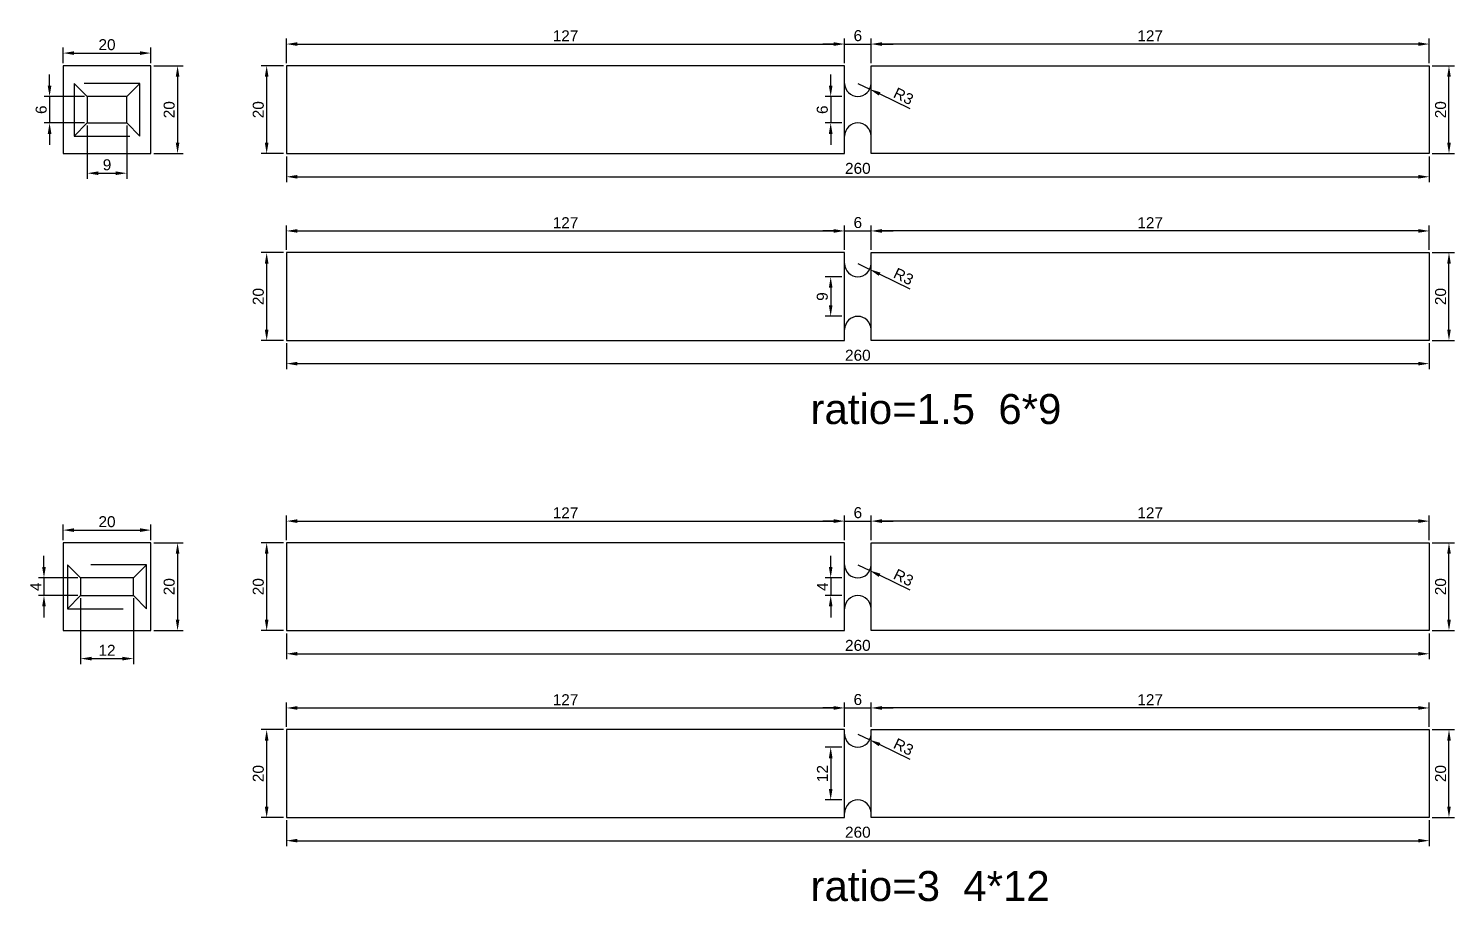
# Model space of a CAD drawing. Header units: millimetres. Extents: x 2230 to 5132, y 147 to 2048.
# Drawn here: x 3133.9 to 3458.3, y 176.5 to 375.2 of the extents above; entities that cross this region are included whole.
import ezdxf

# ---------------------------------------------------------------- set-up
doc = ezdxf.new("R2010")
doc.units = ezdxf.units.MM
doc.linetypes.add('DASHED', pattern=[19.05, 12.7, -6.35])
doc.styles.get("Standard").update_dxf_attribs({"font": 'arial.ttf'})
doc.dimstyles.new('ISO-25', dxfattribs={"dimtxt": 2.5, "dimasz": 2.5, "dimexe": 1.25, "dimexo": 0.625, "dimtad": 1, "dimtxsty": 'Standard', "dimcen": 2.5, "dimadec": 0, "dimazin": 0, "dimtfac": 1, "dimtmove": 0, "dimatfit": 3, "dimfxl": 1, "dimarcsym": 0})

# ---------------------------------------------------------------- blocks, each defined once
blk = doc.blocks.new('*D300')
at = {"color": 0, "lineweight": -2, "transparency": 16777216}
for p, q in [((3191.96, 366.67), (3186.85, 366.67)), ((3188.1, 349.17), (3188.1, 364.17)), ((3191.96, 346.67), (3186.85, 346.67))]:
    blk.add_line(p, q, dxfattribs=at)
at = {"color": 0, "transparency": 16777216}
for points in [[(3187.68, 364.17), (3188.52, 364.17), (3188.1, 366.67)], [(3187.68, 349.17), (3188.52, 349.17), (3188.1, 346.67)]]:
    blk.add_solid(points, dxfattribs=at)
at = {"layer": 'Defpoints', "color": 0, "transparency": 16777216}
for p in [(3188.1, 366.67), (3192.59, 366.67), (3192.59, 346.67)]:
    blk.add_point(p, dxfattribs=at)
at = {"color": 0, "transparency": 16777216, "insert": (3186.2, 356.67), "char_height": 2.5, "attachment_point": 5, "rotation": 90}
blk.add_mtext('20', dxfattribs=at)
blk = doc.blocks.new('*D301')
at = {"color": 0, "lineweight": -2, "transparency": 16777216}
for p, q in [((3316.41, 362.17), (3316.41, 364.67)), ((3318.96, 359.67), (3315.16, 359.67)), ((3316.41, 359.67), (3316.41, 353.67)), ((3318.96, 353.67), (3315.16, 353.67)), ((3316.41, 351.17), (3316.41, 348.67))]:
    blk.add_line(p, q, dxfattribs=at)
at = {"color": 0, "transparency": 16777216}
for points in [[(3316, 362.17), (3316.83, 362.17), (3316.41, 359.67)], [(3316, 351.17), (3316.83, 351.17), (3316.41, 353.67)]]:
    blk.add_solid(points, dxfattribs=at)
at = {"layer": 'Defpoints', "color": 0, "transparency": 16777216}
for p in [(3319.59, 359.67), (3316.41, 353.67), (3319.59, 353.67)]:
    blk.add_point(p, dxfattribs=at)
at = {"color": 0, "transparency": 16777216, "insert": (3314.51, 356.67), "char_height": 2.5, "attachment_point": 5, "rotation": 90}
blk.add_mtext('6', dxfattribs=at)
blk = doc.blocks.new('*D302')
at = {"color": 0, "lineweight": -2, "transparency": 16777216}
for p, q in [((3322.59, 362.67), (3325.28, 361.36)), ((3334.53, 356.88), (3327.53, 360.27))]:
    blk.add_line(p, q, dxfattribs=at)
at = {"color": 0, "transparency": 16777216}
blk.add_solid([(3327.72, 360.65), (3327.35, 359.9), (3325.28, 361.36)], dxfattribs=at)
at = {"layer": 'Defpoints', "color": 0, "transparency": 16777216}
for p in [(3322.59, 362.67), (3325.28, 361.36)]:
    blk.add_point(p, dxfattribs=at)
at = {"color": 0, "transparency": 16777216, "insert": (3332.99, 359.74), "char_height": 2.5, "attachment_point": 5, "rotation": 334.116}
blk.add_mtext('R3', dxfattribs=at)
blk = doc.blocks.new('*D303')
at = {"color": 0, "lineweight": -2, "transparency": 16777216}
for p, q in [((3453.21, 366.67), (3458.32, 366.67)), ((3457.07, 349.17), (3457.07, 364.17)), ((3453.21, 346.67), (3458.32, 346.67))]:
    blk.add_line(p, q, dxfattribs=at)
at = {"color": 0, "transparency": 16777216}
for points in [[(3456.66, 364.17), (3457.49, 364.17), (3457.07, 366.67)], [(3456.66, 349.17), (3457.49, 349.17), (3457.07, 346.67)]]:
    blk.add_solid(points, dxfattribs=at)
at = {"layer": 'Defpoints', "color": 0, "transparency": 16777216}
for p in [(3452.59, 366.67), (3457.07, 366.67), (3452.59, 346.67)]:
    blk.add_point(p, dxfattribs=at)
at = {"color": 0, "transparency": 16777216, "insert": (3455.17, 356.67), "char_height": 2.5, "attachment_point": 5, "rotation": 90}
blk.add_mtext('20', dxfattribs=at)
blk = doc.blocks.new('*D304')
at = {"color": 0, "lineweight": -2, "transparency": 16777216}
for p, q in [((3317.09, 371.61), (3314.59, 371.61)), ((3319.59, 367.3), (3319.59, 372.86)), ((3319.59, 371.61), (3325.59, 371.61)), ((3325.59, 367.3), (3325.59, 372.86)), ((3328.09, 371.61), (3330.59, 371.61))]:
    blk.add_line(p, q, dxfattribs=at)
at = {"color": 0, "transparency": 16777216}
for points in [[(3317.09, 372.03), (3317.09, 371.19), (3319.59, 371.61)], [(3328.09, 372.03), (3328.09, 371.19), (3325.59, 371.61)]]:
    blk.add_solid(points, dxfattribs=at)
at = {"layer": 'Defpoints', "color": 0, "transparency": 16777216}
for p in [(3325.59, 371.61), (3319.59, 366.67), (3325.59, 366.67)]:
    blk.add_point(p, dxfattribs=at)
at = {"color": 0, "transparency": 16777216, "insert": (3322.59, 373.51), "char_height": 2.5, "attachment_point": 5}
blk.add_mtext('6', dxfattribs=at)
blk = doc.blocks.new('*D305')
at = {"color": 0, "lineweight": -2, "transparency": 16777216}
for p, q in [((3191.96, 324.15), (3186.85, 324.15)), ((3188.1, 306.65), (3188.1, 321.65)), ((3191.96, 304.15), (3186.85, 304.15))]:
    blk.add_line(p, q, dxfattribs=at)
at = {"color": 0, "transparency": 16777216}
for points in [[(3187.68, 321.65), (3188.52, 321.65), (3188.1, 324.15)], [(3187.68, 306.65), (3188.52, 306.65), (3188.1, 304.15)]]:
    blk.add_solid(points, dxfattribs=at)
at = {"layer": 'Defpoints', "color": 0, "transparency": 16777216}
for p in [(3188.1, 324.15), (3192.59, 324.15), (3192.59, 304.15)]:
    blk.add_point(p, dxfattribs=at)
at = {"color": 0, "transparency": 16777216, "insert": (3186.2, 314.15), "char_height": 2.5, "attachment_point": 5, "rotation": 90}
blk.add_mtext('20', dxfattribs=at)
blk = doc.blocks.new('*D306')
at = {"color": 0, "lineweight": -2, "transparency": 16777216}
for p, q in [((3318.96, 318.65), (3315.16, 318.65)), ((3316.41, 316.15), (3316.41, 312.15)), ((3318.96, 309.65), (3315.16, 309.65))]:
    blk.add_line(p, q, dxfattribs=at)
at = {"color": 0, "transparency": 16777216}
for points in [[(3316, 316.15), (3316.83, 316.15), (3316.41, 318.65)], [(3316, 312.15), (3316.83, 312.15), (3316.41, 309.65)]]:
    blk.add_solid(points, dxfattribs=at)
at = {"layer": 'Defpoints', "color": 0, "transparency": 16777216}
for p in [(3319.59, 318.65), (3316.41, 309.65), (3319.59, 309.65)]:
    blk.add_point(p, dxfattribs=at)
at = {"color": 0, "transparency": 16777216, "insert": (3314.51, 314.15), "char_height": 2.5, "attachment_point": 5, "rotation": 90}
blk.add_mtext('9', dxfattribs=at)
blk = doc.blocks.new('*D307')
at = {"color": 0, "lineweight": -2, "transparency": 16777216}
for p, q in [((3322.59, 321.65), (3325.28, 320.34)), ((3334.53, 315.85), (3327.53, 319.25))]:
    blk.add_line(p, q, dxfattribs=at)
at = {"color": 0, "transparency": 16777216}
blk.add_solid([(3327.72, 319.62), (3327.35, 318.87), (3325.28, 320.34)], dxfattribs=at)
at = {"layer": 'Defpoints', "color": 0, "transparency": 16777216}
for p in [(3322.59, 321.65), (3325.28, 320.34)]:
    blk.add_point(p, dxfattribs=at)
at = {"color": 0, "transparency": 16777216, "insert": (3332.99, 318.71), "char_height": 2.5, "attachment_point": 5, "rotation": 334.116}
blk.add_mtext('R3', dxfattribs=at)
blk = doc.blocks.new('*D308')
at = {"color": 0, "lineweight": -2, "transparency": 16777216}
for p, q in [((3453.21, 324.15), (3458.32, 324.15)), ((3457.07, 306.65), (3457.07, 321.65)), ((3453.21, 304.15), (3458.32, 304.15))]:
    blk.add_line(p, q, dxfattribs=at)
at = {"color": 0, "transparency": 16777216}
for points in [[(3456.66, 321.65), (3457.49, 321.65), (3457.07, 324.15)], [(3456.66, 306.65), (3457.49, 306.65), (3457.07, 304.15)]]:
    blk.add_solid(points, dxfattribs=at)
at = {"layer": 'Defpoints', "color": 0, "transparency": 16777216}
for p in [(3452.59, 324.15), (3457.07, 324.15), (3452.59, 304.15)]:
    blk.add_point(p, dxfattribs=at)
at = {"color": 0, "transparency": 16777216, "insert": (3455.17, 314.15), "char_height": 2.5, "attachment_point": 5, "rotation": 90}
blk.add_mtext('20', dxfattribs=at)
blk = doc.blocks.new('*D309')
at = {"color": 0, "lineweight": -2, "transparency": 16777216}
for p, q in [((3317.09, 329.08), (3314.59, 329.08)), ((3319.59, 324.77), (3319.59, 330.33)), ((3319.59, 329.08), (3325.59, 329.08)), ((3325.59, 324.77), (3325.59, 330.33)), ((3328.09, 329.08), (3330.59, 329.08))]:
    blk.add_line(p, q, dxfattribs=at)
at = {"color": 0, "transparency": 16777216}
for points in [[(3317.09, 329.5), (3317.09, 328.67), (3319.59, 329.08)], [(3328.09, 329.5), (3328.09, 328.67), (3325.59, 329.08)]]:
    blk.add_solid(points, dxfattribs=at)
at = {"layer": 'Defpoints', "color": 0, "transparency": 16777216}
for p in [(3325.59, 329.08), (3319.59, 324.15), (3325.59, 324.15)]:
    blk.add_point(p, dxfattribs=at)
at = {"color": 0, "transparency": 16777216, "insert": (3322.59, 330.98), "char_height": 2.5, "attachment_point": 5}
blk.add_mtext('6', dxfattribs=at)
blk = doc.blocks.new('*D320')
at = {"color": 0, "lineweight": -2, "transparency": 16777216}
for p, q in [((3191.96, 258.12), (3186.85, 258.12)), ((3188.1, 240.62), (3188.1, 255.62)), ((3191.96, 238.12), (3186.85, 238.12))]:
    blk.add_line(p, q, dxfattribs=at)
at = {"color": 0, "transparency": 16777216}
for points in [[(3187.68, 255.62), (3188.52, 255.62), (3188.1, 258.12)], [(3187.68, 240.62), (3188.52, 240.62), (3188.1, 238.12)]]:
    blk.add_solid(points, dxfattribs=at)
at = {"layer": 'Defpoints', "color": 0, "transparency": 16777216}
for p in [(3188.1, 258.12), (3192.59, 258.12), (3192.59, 238.12)]:
    blk.add_point(p, dxfattribs=at)
at = {"color": 0, "transparency": 16777216, "insert": (3186.2, 248.12), "char_height": 2.5, "attachment_point": 5, "rotation": 90}
blk.add_mtext('20', dxfattribs=at)
blk = doc.blocks.new('*D321')
at = {"color": 0, "lineweight": -2, "transparency": 16777216}
for p, q in [((3316.41, 252.62), (3316.41, 255.12)), ((3318.96, 250.12), (3315.16, 250.12)), ((3316.41, 250.12), (3316.41, 246.12)), ((3318.96, 246.12), (3315.16, 246.12)), ((3316.41, 243.62), (3316.41, 241.12))]:
    blk.add_line(p, q, dxfattribs=at)
at = {"color": 0, "transparency": 16777216}
for points in [[(3316, 252.62), (3316.83, 252.62), (3316.41, 250.12)], [(3316, 243.62), (3316.83, 243.62), (3316.41, 246.12)]]:
    blk.add_solid(points, dxfattribs=at)
at = {"layer": 'Defpoints', "color": 0, "transparency": 16777216}
for p in [(3319.59, 250.12), (3316.41, 246.12), (3319.59, 246.12)]:
    blk.add_point(p, dxfattribs=at)
at = {"color": 0, "transparency": 16777216, "insert": (3314.54, 248.12), "char_height": 2.5, "attachment_point": 5, "rotation": 90}
blk.add_mtext('4', dxfattribs=at)
blk = doc.blocks.new('*D322')
at = {"color": 0, "lineweight": -2, "transparency": 16777216}
for p, q in [((3322.59, 253.12), (3325.28, 251.81)), ((3334.53, 247.32), (3327.53, 250.72))]:
    blk.add_line(p, q, dxfattribs=at)
at = {"color": 0, "transparency": 16777216}
blk.add_solid([(3327.72, 251.09), (3327.35, 250.34), (3325.28, 251.81)], dxfattribs=at)
at = {"layer": 'Defpoints', "color": 0, "transparency": 16777216}
for p in [(3322.59, 253.12), (3325.28, 251.81)]:
    blk.add_point(p, dxfattribs=at)
at = {"color": 0, "transparency": 16777216, "insert": (3332.99, 250.18), "char_height": 2.5, "attachment_point": 5, "rotation": 334.116}
blk.add_mtext('R3', dxfattribs=at)
blk = doc.blocks.new('*D323')
at = {"color": 0, "lineweight": -2, "transparency": 16777216}
for p, q in [((3453.21, 258.12), (3458.32, 258.12)), ((3457.07, 240.62), (3457.07, 255.62)), ((3453.21, 238.12), (3458.32, 238.12))]:
    blk.add_line(p, q, dxfattribs=at)
at = {"color": 0, "transparency": 16777216}
for points in [[(3456.66, 255.62), (3457.49, 255.62), (3457.07, 258.12)], [(3456.66, 240.62), (3457.49, 240.62), (3457.07, 238.12)]]:
    blk.add_solid(points, dxfattribs=at)
at = {"layer": 'Defpoints', "color": 0, "transparency": 16777216}
for p in [(3452.59, 258.12), (3457.07, 258.12), (3452.59, 238.12)]:
    blk.add_point(p, dxfattribs=at)
at = {"color": 0, "transparency": 16777216, "insert": (3455.17, 248.12), "char_height": 2.5, "attachment_point": 5, "rotation": 90}
blk.add_mtext('20', dxfattribs=at)
blk = doc.blocks.new('*D324')
at = {"color": 0, "lineweight": -2, "transparency": 16777216}
for p, q in [((3317.09, 263.05), (3314.59, 263.05)), ((3319.59, 258.74), (3319.59, 264.3)), ((3319.59, 263.05), (3325.59, 263.05)), ((3325.59, 258.74), (3325.59, 264.3)), ((3328.09, 263.05), (3330.59, 263.05))]:
    blk.add_line(p, q, dxfattribs=at)
at = {"color": 0, "transparency": 16777216}
for points in [[(3317.09, 263.47), (3317.09, 262.63), (3319.59, 263.05)], [(3328.09, 263.47), (3328.09, 262.63), (3325.59, 263.05)]]:
    blk.add_solid(points, dxfattribs=at)
at = {"layer": 'Defpoints', "color": 0, "transparency": 16777216}
for p in [(3325.59, 263.05), (3319.59, 258.12), (3325.59, 258.12)]:
    blk.add_point(p, dxfattribs=at)
at = {"color": 0, "transparency": 16777216, "insert": (3322.59, 264.95), "char_height": 2.5, "attachment_point": 5}
blk.add_mtext('6', dxfattribs=at)
blk = doc.blocks.new('*D325')
at = {"color": 0, "lineweight": -2, "transparency": 16777216}
for p, q in [((3191.96, 215.59), (3186.85, 215.59)), ((3188.1, 198.09), (3188.1, 213.09)), ((3191.96, 195.59), (3186.85, 195.59))]:
    blk.add_line(p, q, dxfattribs=at)
at = {"color": 0, "transparency": 16777216}
for points in [[(3187.68, 213.09), (3188.52, 213.09), (3188.1, 215.59)], [(3187.68, 198.09), (3188.52, 198.09), (3188.1, 195.59)]]:
    blk.add_solid(points, dxfattribs=at)
at = {"layer": 'Defpoints', "color": 0, "transparency": 16777216}
for p in [(3188.1, 215.59), (3192.59, 215.59), (3192.59, 195.59)]:
    blk.add_point(p, dxfattribs=at)
at = {"color": 0, "transparency": 16777216, "insert": (3186.2, 205.59), "char_height": 2.5, "attachment_point": 5, "rotation": 90}
blk.add_mtext('20', dxfattribs=at)
blk = doc.blocks.new('*D326')
at = {"color": 0, "lineweight": -2, "transparency": 16777216}
for p, q in [((3318.96, 211.59), (3315.16, 211.59)), ((3316.41, 209.09), (3316.41, 202.09)), ((3318.96, 199.59), (3315.16, 199.59))]:
    blk.add_line(p, q, dxfattribs=at)
at = {"color": 0, "transparency": 16777216}
for points in [[(3316, 209.09), (3316.83, 209.09), (3316.41, 211.59)], [(3316, 202.09), (3316.83, 202.09), (3316.41, 199.59)]]:
    blk.add_solid(points, dxfattribs=at)
at = {"layer": 'Defpoints', "color": 0, "transparency": 16777216}
for p in [(3319.59, 211.59), (3316.41, 199.59), (3319.59, 199.59)]:
    blk.add_point(p, dxfattribs=at)
at = {"color": 0, "transparency": 16777216, "insert": (3314.53, 205.59), "char_height": 2.5, "attachment_point": 5, "rotation": 90}
blk.add_mtext('12', dxfattribs=at)
blk = doc.blocks.new('*D327')
at = {"color": 0, "lineweight": -2, "transparency": 16777216}
for p, q in [((3322.59, 214.59), (3325.28, 213.28)), ((3334.53, 208.79), (3327.53, 212.19))]:
    blk.add_line(p, q, dxfattribs=at)
at = {"color": 0, "transparency": 16777216}
blk.add_solid([(3327.72, 212.56), (3327.35, 211.81), (3325.28, 213.28)], dxfattribs=at)
at = {"layer": 'Defpoints', "color": 0, "transparency": 16777216}
for p in [(3322.59, 214.59), (3325.28, 213.28)]:
    blk.add_point(p, dxfattribs=at)
at = {"color": 0, "transparency": 16777216, "insert": (3332.99, 211.66), "char_height": 2.5, "attachment_point": 5, "rotation": 334.116}
blk.add_mtext('R3', dxfattribs=at)
blk = doc.blocks.new('*D328')
at = {"color": 0, "lineweight": -2, "transparency": 16777216}
for p, q in [((3453.21, 215.59), (3458.32, 215.59)), ((3457.07, 198.09), (3457.07, 213.09)), ((3453.21, 195.59), (3458.32, 195.59))]:
    blk.add_line(p, q, dxfattribs=at)
at = {"color": 0, "transparency": 16777216}
for points in [[(3456.66, 213.09), (3457.49, 213.09), (3457.07, 215.59)], [(3456.66, 198.09), (3457.49, 198.09), (3457.07, 195.59)]]:
    blk.add_solid(points, dxfattribs=at)
at = {"layer": 'Defpoints', "color": 0, "transparency": 16777216}
for p in [(3452.59, 215.59), (3457.07, 215.59), (3452.59, 195.59)]:
    blk.add_point(p, dxfattribs=at)
at = {"color": 0, "transparency": 16777216, "insert": (3455.17, 205.59), "char_height": 2.5, "attachment_point": 5, "rotation": 90}
blk.add_mtext('20', dxfattribs=at)
blk = doc.blocks.new('*D329')
at = {"color": 0, "lineweight": -2, "transparency": 16777216}
for p, q in [((3319.59, 216.21), (3319.59, 221.77)), ((3325.59, 216.21), (3325.59, 221.77)), ((3317.09, 220.52), (3314.59, 220.52)), ((3319.59, 220.52), (3325.59, 220.52)), ((3328.09, 220.52), (3330.59, 220.52))]:
    blk.add_line(p, q, dxfattribs=at)
at = {"color": 0, "transparency": 16777216}
for points in [[(3317.09, 220.94), (3317.09, 220.11), (3319.59, 220.52)], [(3328.09, 220.94), (3328.09, 220.11), (3325.59, 220.52)]]:
    blk.add_solid(points, dxfattribs=at)
at = {"layer": 'Defpoints', "color": 0, "transparency": 16777216}
for p in [(3325.59, 220.52), (3319.59, 215.59), (3325.59, 215.59)]:
    blk.add_point(p, dxfattribs=at)
at = {"color": 0, "transparency": 16777216, "insert": (3322.59, 222.43), "char_height": 2.5, "attachment_point": 5}
blk.add_mtext('6', dxfattribs=at)
blk = doc.blocks.new('*D358')
at = {"color": 0, "lineweight": -2, "transparency": 16777216}
for p, q in [((3138.71, 362.17), (3138.71, 364.67)), ((3146.65, 359.67), (3137.46, 359.67)), ((3138.71, 359.67), (3138.71, 353.67)), ((3146.65, 353.67), (3137.46, 353.67)), ((3138.71, 351.17), (3138.71, 348.67))]:
    blk.add_line(p, q, dxfattribs=at)
at = {"color": 0, "transparency": 16777216}
for points in [[(3138.29, 362.17), (3139.13, 362.17), (3138.71, 359.67)], [(3138.29, 351.17), (3139.13, 351.17), (3138.71, 353.67)]]:
    blk.add_solid(points, dxfattribs=at)
at = {"layer": 'Defpoints', "color": 0, "transparency": 16777216}
for p in [(3147.28, 359.67), (3138.71, 353.67), (3147.28, 353.67)]:
    blk.add_point(p, dxfattribs=at)
at = {"color": 0, "transparency": 16777216, "insert": (3136.81, 356.67), "char_height": 2.5, "attachment_point": 5, "rotation": 90}
blk.add_mtext('6', dxfattribs=at)
blk = doc.blocks.new('*D359')
at = {"color": 0, "lineweight": -2, "transparency": 16777216}
for p, q in [((3147.28, 353.05), (3147.28, 340.97)), ((3156.28, 353.05), (3156.28, 340.97)), ((3149.78, 342.22), (3153.78, 342.22))]:
    blk.add_line(p, q, dxfattribs=at)
at = {"color": 0, "transparency": 16777216}
for points in [[(3149.78, 342.63), (3149.78, 341.8), (3147.28, 342.22)], [(3153.78, 342.63), (3153.78, 341.8), (3156.28, 342.22)]]:
    blk.add_solid(points, dxfattribs=at)
at = {"layer": 'Defpoints', "color": 0, "transparency": 16777216}
for p in [(3147.28, 353.67), (3156.28, 353.67), (3156.28, 342.22)]:
    blk.add_point(p, dxfattribs=at)
at = {"color": 0, "transparency": 16777216, "insert": (3151.78, 344.12), "char_height": 2.5, "attachment_point": 5}
blk.add_mtext('9', dxfattribs=at)
blk = doc.blocks.new('*D360')
at = {"color": 0, "lineweight": -2, "transparency": 16777216}
for p, q in [((3137.44, 252.62), (3137.44, 255.12)), ((3145.15, 250.12), (3136.19, 250.12)), ((3137.44, 250.12), (3137.44, 246.12)), ((3145.15, 246.12), (3136.19, 246.12)), ((3137.44, 243.62), (3137.44, 241.12))]:
    blk.add_line(p, q, dxfattribs=at)
at = {"color": 0, "transparency": 16777216}
for points in [[(3137.02, 252.62), (3137.85, 252.62), (3137.44, 250.12)], [(3137.02, 243.62), (3137.85, 243.62), (3137.44, 246.12)]]:
    blk.add_solid(points, dxfattribs=at)
at = {"layer": 'Defpoints', "color": 0, "transparency": 16777216}
for p in [(3145.78, 250.12), (3137.44, 246.12), (3145.78, 246.12)]:
    blk.add_point(p, dxfattribs=at)
at = {"color": 0, "transparency": 16777216, "insert": (3135.56, 248.12), "char_height": 2.5, "attachment_point": 5, "rotation": 90}
blk.add_mtext('4', dxfattribs=at)
blk = doc.blocks.new('*D361')
at = {"color": 0, "lineweight": -2, "transparency": 16777216}
for p, q in [((3145.78, 245.49), (3145.78, 230.51)), ((3157.78, 245.49), (3157.78, 230.51)), ((3148.28, 231.76), (3155.28, 231.76))]:
    blk.add_line(p, q, dxfattribs=at)
at = {"color": 0, "transparency": 16777216}
for points in [[(3148.28, 232.17), (3148.28, 231.34), (3145.78, 231.76)], [(3155.28, 232.17), (3155.28, 231.34), (3157.78, 231.76)]]:
    blk.add_solid(points, dxfattribs=at)
at = {"layer": 'Defpoints', "color": 0, "transparency": 16777216}
for p in [(3145.78, 246.12), (3157.78, 246.12), (3157.78, 231.76)]:
    blk.add_point(p, dxfattribs=at)
at = {"color": 0, "transparency": 16777216, "insert": (3151.78, 233.64), "char_height": 2.5, "attachment_point": 5}
blk.add_mtext('12', dxfattribs=at)
blk = doc.blocks.new('*D335')
at = {"color": 0, "lineweight": -2, "transparency": 16777216}
for p, q in [((3192.59, 367.3), (3192.59, 372.86)), ((3195.09, 371.61), (3317.09, 371.61)), ((3319.59, 367.3), (3319.59, 372.86))]:
    blk.add_line(p, q, dxfattribs=at)
at = {"color": 0, "transparency": 16777216}
for points in [[(3195.09, 372.03), (3195.09, 371.19), (3192.59, 371.61)], [(3317.09, 372.03), (3317.09, 371.19), (3319.59, 371.61)]]:
    blk.add_solid(points, dxfattribs=at)
at = {"layer": 'Defpoints', "color": 0, "transparency": 16777216}
for p in [(3319.59, 371.61), (3192.59, 366.67), (3319.59, 366.67)]:
    blk.add_point(p, dxfattribs=at)
at = {"color": 0, "transparency": 16777216, "insert": (3256.09, 373.49), "char_height": 2.5, "attachment_point": 5}
blk.add_mtext('127', dxfattribs=at)
blk = doc.blocks.new('*D336')
at = {"color": 0, "lineweight": -2, "transparency": 16777216}
for p, q in [((3325.59, 367.3), (3325.59, 372.86)), ((3450.09, 371.61), (3328.09, 371.61)), ((3452.59, 367.3), (3452.59, 372.86))]:
    blk.add_line(p, q, dxfattribs=at)
at = {"color": 0, "transparency": 16777216}
for points in [[(3328.09, 372.03), (3328.09, 371.19), (3325.59, 371.61)], [(3450.09, 372.03), (3450.09, 371.19), (3452.59, 371.61)]]:
    blk.add_solid(points, dxfattribs=at)
at = {"layer": 'Defpoints', "color": 0, "transparency": 16777216}
for p in [(3325.59, 371.61), (3325.59, 366.67), (3452.59, 366.67)]:
    blk.add_point(p, dxfattribs=at)
at = {"color": 0, "transparency": 16777216, "insert": (3389.09, 373.49), "char_height": 2.5, "attachment_point": 5}
blk.add_mtext('127', dxfattribs=at)
blk = doc.blocks.new('*D337')
at = {"color": 0, "lineweight": -2, "transparency": 16777216}
for p, q in [((3192.59, 346.05), (3192.59, 340.16)), ((3452.59, 346.05), (3452.59, 340.16)), ((3195.09, 341.41), (3450.09, 341.41))]:
    blk.add_line(p, q, dxfattribs=at)
at = {"color": 0, "transparency": 16777216}
for points in [[(3195.09, 341.82), (3195.09, 340.99), (3192.59, 341.41)], [(3450.09, 341.82), (3450.09, 340.99), (3452.59, 341.41)]]:
    blk.add_solid(points, dxfattribs=at)
at = {"layer": 'Defpoints', "color": 0, "transparency": 16777216}
for p in [(3192.59, 346.67), (3452.59, 346.67), (3452.59, 341.41)]:
    blk.add_point(p, dxfattribs=at)
at = {"color": 0, "transparency": 16777216, "insert": (3322.59, 343.31), "char_height": 2.5, "attachment_point": 5}
blk.add_mtext('260', dxfattribs=at)
blk = doc.blocks.new('*D338')
at = {"color": 0, "lineweight": -2, "transparency": 16777216}
for p, q in [((3192.59, 324.77), (3192.59, 330.33)), ((3195.09, 329.08), (3317.09, 329.08)), ((3319.59, 324.77), (3319.59, 330.33))]:
    blk.add_line(p, q, dxfattribs=at)
at = {"color": 0, "transparency": 16777216}
for points in [[(3195.09, 329.5), (3195.09, 328.67), (3192.59, 329.08)], [(3317.09, 329.5), (3317.09, 328.67), (3319.59, 329.08)]]:
    blk.add_solid(points, dxfattribs=at)
at = {"layer": 'Defpoints', "color": 0, "transparency": 16777216}
for p in [(3319.59, 329.08), (3192.59, 324.15), (3319.59, 324.15)]:
    blk.add_point(p, dxfattribs=at)
at = {"color": 0, "transparency": 16777216, "insert": (3256.09, 330.96), "char_height": 2.5, "attachment_point": 5}
blk.add_mtext('127', dxfattribs=at)
blk = doc.blocks.new('*D339')
at = {"color": 0, "lineweight": -2, "transparency": 16777216}
for p, q in [((3325.59, 324.77), (3325.59, 330.33)), ((3450.09, 329.08), (3328.09, 329.08)), ((3452.59, 324.77), (3452.59, 330.33))]:
    blk.add_line(p, q, dxfattribs=at)
at = {"color": 0, "transparency": 16777216}
for points in [[(3328.09, 329.5), (3328.09, 328.67), (3325.59, 329.08)], [(3450.09, 329.5), (3450.09, 328.67), (3452.59, 329.08)]]:
    blk.add_solid(points, dxfattribs=at)
at = {"layer": 'Defpoints', "color": 0, "transparency": 16777216}
for p in [(3325.59, 329.08), (3325.59, 324.15), (3452.59, 324.15)]:
    blk.add_point(p, dxfattribs=at)
at = {"color": 0, "transparency": 16777216, "insert": (3389.09, 330.96), "char_height": 2.5, "attachment_point": 5}
blk.add_mtext('127', dxfattribs=at)
blk = doc.blocks.new('*D340')
at = {"color": 0, "lineweight": -2, "transparency": 16777216}
for p, q in [((3192.59, 303.52), (3192.59, 297.63)), ((3452.59, 303.52), (3452.59, 297.63)), ((3195.09, 298.88), (3450.09, 298.88))]:
    blk.add_line(p, q, dxfattribs=at)
at = {"color": 0, "transparency": 16777216}
for points in [[(3195.09, 299.3), (3195.09, 298.47), (3192.59, 298.88)], [(3450.09, 299.3), (3450.09, 298.47), (3452.59, 298.88)]]:
    blk.add_solid(points, dxfattribs=at)
at = {"layer": 'Defpoints', "color": 0, "transparency": 16777216}
for p in [(3192.59, 304.15), (3452.59, 304.15), (3452.59, 298.88)]:
    blk.add_point(p, dxfattribs=at)
at = {"color": 0, "transparency": 16777216, "insert": (3322.59, 300.78), "char_height": 2.5, "attachment_point": 5}
blk.add_mtext('260', dxfattribs=at)
blk = doc.blocks.new('*D341')
at = {"color": 0, "lineweight": -2, "transparency": 16777216}
for p, q in [((3192.59, 258.74), (3192.59, 264.3)), ((3195.09, 263.05), (3317.09, 263.05)), ((3319.59, 258.74), (3319.59, 264.3))]:
    blk.add_line(p, q, dxfattribs=at)
at = {"color": 0, "transparency": 16777216}
for points in [[(3195.09, 263.47), (3195.09, 262.63), (3192.59, 263.05)], [(3317.09, 263.47), (3317.09, 262.63), (3319.59, 263.05)]]:
    blk.add_solid(points, dxfattribs=at)
at = {"layer": 'Defpoints', "color": 0, "transparency": 16777216}
for p in [(3319.59, 263.05), (3192.59, 258.12), (3319.59, 258.12)]:
    blk.add_point(p, dxfattribs=at)
at = {"color": 0, "transparency": 16777216, "insert": (3256.09, 264.93), "char_height": 2.5, "attachment_point": 5}
blk.add_mtext('127', dxfattribs=at)
blk = doc.blocks.new('*D342')
at = {"color": 0, "lineweight": -2, "transparency": 16777216}
for p, q in [((3325.59, 258.74), (3325.59, 264.3)), ((3450.09, 263.05), (3328.09, 263.05)), ((3452.59, 258.74), (3452.59, 264.3))]:
    blk.add_line(p, q, dxfattribs=at)
at = {"color": 0, "transparency": 16777216}
for points in [[(3328.09, 263.47), (3328.09, 262.63), (3325.59, 263.05)], [(3450.09, 263.47), (3450.09, 262.63), (3452.59, 263.05)]]:
    blk.add_solid(points, dxfattribs=at)
at = {"layer": 'Defpoints', "color": 0, "transparency": 16777216}
for p in [(3325.59, 263.05), (3325.59, 258.12), (3452.59, 258.12)]:
    blk.add_point(p, dxfattribs=at)
at = {"color": 0, "transparency": 16777216, "insert": (3389.09, 264.93), "char_height": 2.5, "attachment_point": 5}
blk.add_mtext('127', dxfattribs=at)
blk = doc.blocks.new('*D343')
at = {"color": 0, "lineweight": -2, "transparency": 16777216}
for p, q in [((3192.59, 237.49), (3192.59, 231.6)), ((3452.59, 237.49), (3452.59, 231.6)), ((3195.09, 232.85), (3450.09, 232.85))]:
    blk.add_line(p, q, dxfattribs=at)
at = {"color": 0, "transparency": 16777216}
for points in [[(3195.09, 233.27), (3195.09, 232.43), (3192.59, 232.85)], [(3450.09, 233.27), (3450.09, 232.43), (3452.59, 232.85)]]:
    blk.add_solid(points, dxfattribs=at)
at = {"layer": 'Defpoints', "color": 0, "transparency": 16777216}
for p in [(3192.59, 238.12), (3452.59, 238.12), (3452.59, 232.85)]:
    blk.add_point(p, dxfattribs=at)
at = {"color": 0, "transparency": 16777216, "insert": (3322.59, 234.75), "char_height": 2.5, "attachment_point": 5}
blk.add_mtext('260', dxfattribs=at)
blk = doc.blocks.new('*D344')
at = {"color": 0, "lineweight": -2, "transparency": 16777216}
for p, q in [((3192.59, 216.21), (3192.59, 221.77)), ((3319.59, 216.21), (3319.59, 221.77)), ((3195.09, 220.52), (3317.09, 220.52))]:
    blk.add_line(p, q, dxfattribs=at)
at = {"color": 0, "transparency": 16777216}
for points in [[(3195.09, 220.94), (3195.09, 220.11), (3192.59, 220.52)], [(3317.09, 220.94), (3317.09, 220.11), (3319.59, 220.52)]]:
    blk.add_solid(points, dxfattribs=at)
at = {"layer": 'Defpoints', "color": 0, "transparency": 16777216}
for p in [(3319.59, 220.52), (3192.59, 215.59), (3319.59, 215.59)]:
    blk.add_point(p, dxfattribs=at)
at = {"color": 0, "transparency": 16777216, "insert": (3256.09, 222.4), "char_height": 2.5, "attachment_point": 5}
blk.add_mtext('127', dxfattribs=at)
blk = doc.blocks.new('*D345')
at = {"color": 0, "lineweight": -2, "transparency": 16777216}
for p, q in [((3325.59, 216.21), (3325.59, 221.77)), ((3452.59, 216.21), (3452.59, 221.77)), ((3450.09, 220.52), (3328.09, 220.52))]:
    blk.add_line(p, q, dxfattribs=at)
at = {"color": 0, "transparency": 16777216}
for points in [[(3328.09, 220.94), (3328.09, 220.11), (3325.59, 220.52)], [(3450.09, 220.94), (3450.09, 220.11), (3452.59, 220.52)]]:
    blk.add_solid(points, dxfattribs=at)
at = {"layer": 'Defpoints', "color": 0, "transparency": 16777216}
for p in [(3325.59, 220.52), (3325.59, 215.59), (3452.59, 215.59)]:
    blk.add_point(p, dxfattribs=at)
at = {"color": 0, "transparency": 16777216, "insert": (3389.09, 222.4), "char_height": 2.5, "attachment_point": 5}
blk.add_mtext('127', dxfattribs=at)
blk = doc.blocks.new('*D346')
at = {"color": 0, "lineweight": -2, "transparency": 16777216}
for p, q in [((3192.59, 194.96), (3192.59, 189.07)), ((3452.59, 194.96), (3452.59, 189.07)), ((3195.09, 190.32), (3450.09, 190.32))]:
    blk.add_line(p, q, dxfattribs=at)
at = {"color": 0, "transparency": 16777216}
for points in [[(3195.09, 190.74), (3195.09, 189.91), (3192.59, 190.32)], [(3450.09, 190.74), (3450.09, 189.91), (3452.59, 190.32)]]:
    blk.add_solid(points, dxfattribs=at)
at = {"layer": 'Defpoints', "color": 0, "transparency": 16777216}
for p in [(3192.59, 195.59), (3452.59, 195.59), (3452.59, 190.32)]:
    blk.add_point(p, dxfattribs=at)
at = {"color": 0, "transparency": 16777216, "insert": (3322.59, 192.23), "char_height": 2.5, "attachment_point": 5}
blk.add_mtext('260', dxfattribs=at)
blk = doc.blocks.new('*D349')
at = {"color": 0, "lineweight": -2, "transparency": 16777216}
for p, q in [((3141.78, 367.3), (3141.78, 370.81)), ((3161.78, 367.3), (3161.78, 370.81)), ((3144.28, 369.56), (3159.28, 369.56))]:
    blk.add_line(p, q, dxfattribs=at)
at = {"color": 0, "transparency": 16777216}
for points in [[(3144.28, 369.97), (3144.28, 369.14), (3141.78, 369.56)], [(3159.28, 369.97), (3159.28, 369.14), (3161.78, 369.56)]]:
    blk.add_solid(points, dxfattribs=at)
at = {"layer": 'Defpoints', "color": 0, "transparency": 16777216}
for p in [(3141.78, 366.67), (3161.78, 369.56), (3161.78, 366.67)]:
    blk.add_point(p, dxfattribs=at)
at = {"color": 0, "transparency": 16777216, "insert": (3151.78, 371.46), "char_height": 2.5, "attachment_point": 5}
blk.add_mtext('20', dxfattribs=at)
blk = doc.blocks.new('*D350')
at = {"color": 0, "lineweight": -2, "transparency": 16777216}
for p, q in [((3162.4, 366.67), (3169.08, 366.67)), ((3167.83, 364.17), (3167.83, 349.17)), ((3162.4, 346.67), (3169.08, 346.67))]:
    blk.add_line(p, q, dxfattribs=at)
at = {"color": 0, "transparency": 16777216}
for points in [[(3167.42, 364.17), (3168.25, 364.17), (3167.83, 366.67)], [(3167.42, 349.17), (3168.25, 349.17), (3167.83, 346.67)]]:
    blk.add_solid(points, dxfattribs=at)
at = {"layer": 'Defpoints', "color": 0, "transparency": 16777216}
for p in [(3161.78, 366.67), (3161.78, 346.67), (3167.83, 346.67)]:
    blk.add_point(p, dxfattribs=at)
at = {"color": 0, "transparency": 16777216, "insert": (3165.93, 356.67), "char_height": 2.5, "attachment_point": 5, "rotation": 90}
blk.add_mtext('20', dxfattribs=at)
blk = doc.blocks.new('*D351')
at = {"color": 0, "lineweight": -2, "transparency": 16777216}
for p, q in [((3141.78, 258.74), (3141.78, 262.25)), ((3144.28, 261), (3159.28, 261)), ((3161.78, 258.74), (3161.78, 262.25))]:
    blk.add_line(p, q, dxfattribs=at)
at = {"color": 0, "transparency": 16777216}
for points in [[(3144.28, 261.42), (3144.28, 260.58), (3141.78, 261)], [(3159.28, 261.42), (3159.28, 260.58), (3161.78, 261)]]:
    blk.add_solid(points, dxfattribs=at)
at = {"layer": 'Defpoints', "color": 0, "transparency": 16777216}
for p in [(3161.78, 261), (3141.78, 258.12), (3161.78, 258.12)]:
    blk.add_point(p, dxfattribs=at)
at = {"color": 0, "transparency": 16777216, "insert": (3151.78, 262.9), "char_height": 2.5, "attachment_point": 5}
blk.add_mtext('20', dxfattribs=at)
blk = doc.blocks.new('*D352')
at = {"color": 0, "lineweight": -2, "transparency": 16777216}
for p, q in [((3162.4, 258.12), (3169.08, 258.12)), ((3167.83, 255.62), (3167.83, 240.62)), ((3162.4, 238.12), (3169.08, 238.12))]:
    blk.add_line(p, q, dxfattribs=at)
at = {"color": 0, "transparency": 16777216}
for points in [[(3167.42, 255.62), (3168.25, 255.62), (3167.83, 258.12)], [(3167.42, 240.62), (3168.25, 240.62), (3167.83, 238.12)]]:
    blk.add_solid(points, dxfattribs=at)
at = {"layer": 'Defpoints', "color": 0, "transparency": 16777216}
for p in [(3161.78, 258.12), (3161.78, 238.12), (3167.83, 238.12)]:
    blk.add_point(p, dxfattribs=at)
at = {"color": 0, "transparency": 16777216, "insert": (3165.93, 248.12), "char_height": 2.5, "attachment_point": 5, "rotation": 90}
blk.add_mtext('20', dxfattribs=at)

msp = doc.modelspace()

# ---------------------------------------------------------------- linework, layer by layer
for p, q in [((3161.777, 366.674), (3141.777, 366.674)), ((3141.777, 366.674), (3141.777, 346.674)), ((3161.777, 346.674), (3161.777, 366.674)), ((3192.586, 366.674), (3192.586, 346.674)), ((3319.586, 366.674), (3192.586, 366.674)), ((3319.586, 346.674), (3319.586, 366.674)), ((3325.586, 346.674), (3325.586, 366.674)), ((3325.586, 366.674), (3452.586, 366.674)), ((3452.586, 366.674), (3452.586, 346.674)), ((3141.777, 346.674), (3161.777, 346.674)), ((3192.586, 346.674), (3319.586, 346.674)), ((3452.586, 346.674), (3325.586, 346.674)), ((3192.586, 324.148), (3192.586, 304.148)), ((3319.586, 324.148), (3192.586, 324.148)), ((3319.586, 304.148), (3319.586, 324.148)), ((3325.586, 304.148), (3325.586, 324.148)), ((3325.586, 324.148), (3452.586, 324.148)), ((3452.586, 324.148), (3452.586, 304.148)), ((3192.586, 304.148), (3319.586, 304.148)), ((3452.586, 304.148), (3325.586, 304.148)), ((3161.777, 258.117), (3141.777, 258.117)), ((3141.777, 258.117), (3141.777, 238.117)), ((3161.777, 238.117), (3161.777, 258.117)), ((3192.586, 258.117), (3192.586, 238.117)), ((3319.586, 258.117), (3192.586, 258.117)), ((3319.586, 238.117), (3319.586, 258.117)), ((3325.586, 238.117), (3325.586, 258.117)), ((3325.586, 258.117), (3452.586, 258.117)), ((3452.586, 258.117), (3452.586, 238.117)), ((3142.777, 253.117), (3145.777, 250.117)), ((3157.777, 250.117), (3160.777, 253.117)), ((3145.777, 246.117), (3142.777, 243.117)), ((3157.777, 246.117), (3160.777, 243.117)), ((3141.777, 238.117), (3161.777, 238.117)), ((3192.586, 238.117), (3319.586, 238.117)), ((3452.586, 238.117), (3325.586, 238.117)), ((3192.586, 215.59), (3192.586, 195.59)), ((3319.586, 215.59), (3192.586, 215.59)), ((3319.586, 195.59), (3319.586, 215.59)), ((3325.586, 195.59), (3325.586, 215.59)), ((3325.586, 215.59), (3452.586, 215.59)), ((3452.586, 215.59), (3452.586, 195.59)), ((3192.586, 195.59), (3319.586, 195.59)), ((3452.586, 195.59), (3325.586, 195.59))]:
    msp.add_line(p, q)
at = {"linetype": 'DASHED'}
for p, q in [((3159.277, 362.674), (3144.277, 362.674)), ((3144.277, 362.674), (3144.277, 350.674)), ((3144.277, 362.674), (3147.277, 359.674)), ((3159.277, 362.674), (3156.277, 359.674)), ((3159.277, 350.674), (3159.277, 362.674)), ((3156.277, 359.674), (3147.277, 359.674)), ((3147.277, 359.674), (3147.277, 353.674)), ((3156.277, 353.674), (3156.277, 359.674)), ((3147.277, 353.674), (3144.277, 350.674)), ((3147.277, 353.674), (3156.277, 353.674)), ((3156.277, 353.674), (3159.277, 350.674)), ((3144.277, 350.674), (3159.277, 350.674)), ((3160.777, 253.117), (3142.777, 253.117)), ((3142.777, 253.117), (3142.777, 243.117)), ((3160.777, 243.117), (3160.777, 253.117)), ((3157.777, 250.117), (3145.777, 250.117)), ((3145.777, 250.117), (3145.777, 246.117)), ((3157.777, 246.117), (3157.777, 250.117)), ((3145.777, 246.117), (3157.777, 246.117)), ((3142.777, 243.117), (3160.777, 243.117))]:
    msp.add_line(p, q, dxfattribs=at)
for centre, start, end in [((3322.586, 362.674), 180, 0), ((3322.586, 350.674), 0, 180), ((3322.586, 321.648), 180, 0), ((3322.586, 306.648), 0, 180), ((3322.586, 253.117), 180, 0), ((3322.586, 243.117), 0, 180), ((3322.586, 214.59), 180, 0), ((3322.586, 196.59), 0, 180)]:
    msp.add_arc(centre, 3, start, end)

# ---------------------------------------------------------------- texts
for s, p in [('ratio=1.5  6*9', (3311.826, 285.134)), ('ratio=3  4*12', (3311.826, 176.576))]:
    msp.add_text(s, height=6.83588).set_placement(p)

# ---------------------------------------------------------------- dimensions: what is measured, and where the dimension line sits
for p1, p2, distance, picture, middle in [((3141.777, 366.674), (3161.777, 366.674), 2.884, '*D349', (3151.777, 371.459)), ((3192.586, 366.674), (3319.586, 366.674), 4.935, '*D335', (3256.086, 373.489)), ((3319.586, 366.674), (3325.586, 366.674), 4.935, '*D304', (3322.586, 373.51)), ((3452.586, 366.674), (3325.586, 366.674), -4.935, '*D336', (3389.086, 373.489)), ((3161.777, 366.674), (3161.777, 346.674), 6.057, '*D350', (3165.932, 356.674)), ((3192.586, 346.674), (3192.586, 366.674), 4.487, '*D300', (3186.198, 356.674)), ((3452.586, 346.674), (3452.586, 366.674), -4.487, '*D303', (3455.171, 356.674)), ((3147.277, 359.674), (3147.277, 353.674), -8.566, '*D358', (3136.809, 356.674)), ((3319.586, 359.674), (3319.586, 353.674), -3.173, '*D301', (3314.512, 356.674)), ((3147.277, 353.674), (3156.277, 353.674), -11.459, '*D359', (3151.777, 344.116)), ((3192.586, 346.674), (3452.586, 346.674), -5.266, '*D337', (3322.586, 343.31)), ((3192.586, 324.148), (3319.586, 324.148), 4.935, '*D338', (3256.086, 330.963)), ((3319.586, 324.148), (3325.586, 324.148), 4.935, '*D309', (3322.586, 330.984)), ((3452.586, 324.148), (3325.586, 324.148), -4.935, '*D339', (3389.086, 330.963)), ((3192.586, 304.148), (3192.586, 324.148), 4.487, '*D305', (3186.198, 314.148)), ((3452.586, 304.148), (3452.586, 324.148), -4.487, '*D308', (3455.171, 314.148)), ((3319.586, 318.648), (3319.586, 309.648), -3.173, '*D306', (3314.512, 314.148)), ((3192.586, 304.148), (3452.586, 304.148), -5.266, '*D340', (3322.586, 300.783)), ((3192.586, 258.117), (3319.586, 258.117), 4.935, '*D341', (3256.086, 264.931)), ((3319.586, 258.117), (3325.586, 258.117), 4.935, '*D324', (3322.586, 264.953)), ((3452.586, 258.117), (3325.586, 258.117), -4.935, '*D342', (3389.086, 264.931)), ((3141.777, 258.117), (3161.777, 258.117), 2.884, '*D351', (3151.777, 262.902)), ((3161.777, 258.117), (3161.777, 238.117), 6.057, '*D352', (3165.932, 248.117)), ((3192.586, 238.117), (3192.586, 258.117), 4.487, '*D320', (3186.198, 248.117)), ((3452.586, 238.117), (3452.586, 258.117), -4.487, '*D323', (3455.171, 248.117)), ((3145.777, 250.117), (3145.777, 246.117), -8.34, '*D360', (3135.562, 248.117)), ((3145.777, 246.117), (3157.777, 246.117), -14.358, '*D361', (3151.777, 233.638)), ((3192.586, 238.117), (3452.586, 238.117), -5.266, '*D343', (3322.586, 234.752)), ((3192.586, 215.59), (3319.586, 215.59), 4.935, '*D344', (3256.086, 222.405)), ((3319.586, 215.59), (3325.586, 215.59), 4.935, '*D329', (3322.586, 222.426)), ((3452.586, 215.59), (3325.586, 215.59), -4.935, '*D345', (3389.086, 222.405)), ((3192.586, 195.59), (3192.586, 215.59), 4.487, '*D325', (3186.198, 205.59)), ((3452.586, 195.59), (3452.586, 215.59), -4.487, '*D328', (3455.171, 205.59)), ((3319.586, 211.59), (3319.586, 199.59), -3.173, '*D326', (3314.533, 205.59)), ((3192.586, 195.59), (3452.586, 195.59), -5.266, '*D346', (3322.586, 192.225))]:
    dim = msp.add_aligned_dim(p1=p1, p2=p2, distance=distance, dimstyle='ISO-25')
    dim.commit()
    dim.dimension.update_dxf_attribs({"geometry": picture, "text_midpoint": middle})
for center, mpoint, picture, middle in [((3322.586, 362.674), (3325.285, 361.365), '*D302', (3332.989, 359.741)), ((3322.586, 321.648), (3325.285, 320.338), '*D307', (3332.989, 318.714)), ((3322.586, 253.117), (3325.285, 251.807), '*D322', (3332.989, 250.183)), ((3322.586, 214.59), (3325.285, 213.28), '*D327', (3332.989, 211.656))]:
    dim = msp.add_radius_dim(center=center, mpoint=mpoint, dimstyle='ISO-25')
    dim.commit()
    dim.dimension.update_dxf_attribs({"geometry": picture, "text_midpoint": middle})
dim = msp.add_linear_dim(base=(3316.413, 246.117), p1=(3319.586, 250.117), p2=(3319.586, 246.117), angle=270, dimstyle='ISO-25')
dim.commit()
dim.dimension.update_dxf_attribs({"geometry": '*D321', "text_midpoint": (3316.413, 248.117), "dimtype": 161})

doc.saveas('drawing.dxf')
